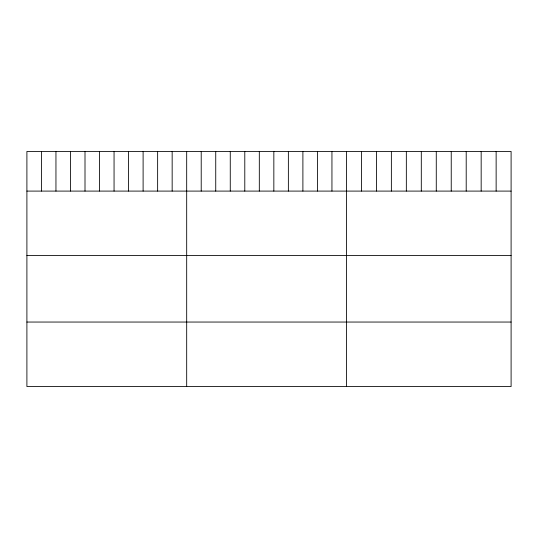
<?xml version="1.0" encoding="UTF-8"?>
<svg xmlns="http://www.w3.org/2000/svg" width="538" height="538" viewBox="0 0 538 538"><rect width="100%" height="100%" fill="white"/><g stroke="black" fill="none" stroke-linecap="round" stroke-linejoin="round"><path stroke-width="0.81" d="M511.1 191.091L511.1 386.546L26.9 386.546L26.9 151.454L511.1 151.454L511.1 191.091L26.9 191.091M26.9 255.59L511.1 255.59M26.9 322.047L511.1 322.047M496.137 151.454L496.137 191.091M481.167 151.454L481.167 191.091M466.204 151.454L466.204 191.091M451.234 151.454L451.234 191.091M436.271 151.454L436.271 191.091M421.301 151.454L421.301 191.091M406.338 151.454L406.338 191.091M391.368 151.454L391.368 191.091M376.405 151.454L376.405 191.091M361.435 151.454L361.435 191.091M346.472 151.454L346.472 386.546M331.946 151.454L331.946 191.091M317.42 151.454L317.42 191.091M302.894 151.454L302.894 191.091M288.368 151.454L288.368 191.091M273.842 151.454L273.842 191.091M259.316 151.454L259.316 191.091M244.79 151.454L244.79 191.091M230.264 151.454L230.264 191.091M215.738 151.454L215.738 191.091M201.212 151.454L201.212 191.091M186.686 151.454L186.686 386.546M172.16 151.454L172.16 191.091M157.634 151.454L157.634 191.091M143.108 151.454L143.108 191.091M128.582 151.454L128.582 191.091M114.056 151.454L114.056 191.091M99.53 151.454L99.53 191.091M85.004 151.454L85.004 191.091M70.478 151.454L70.478 191.091M55.952 151.454L55.952 191.091M41.426 151.454L41.426 191.091"/></g></svg>
